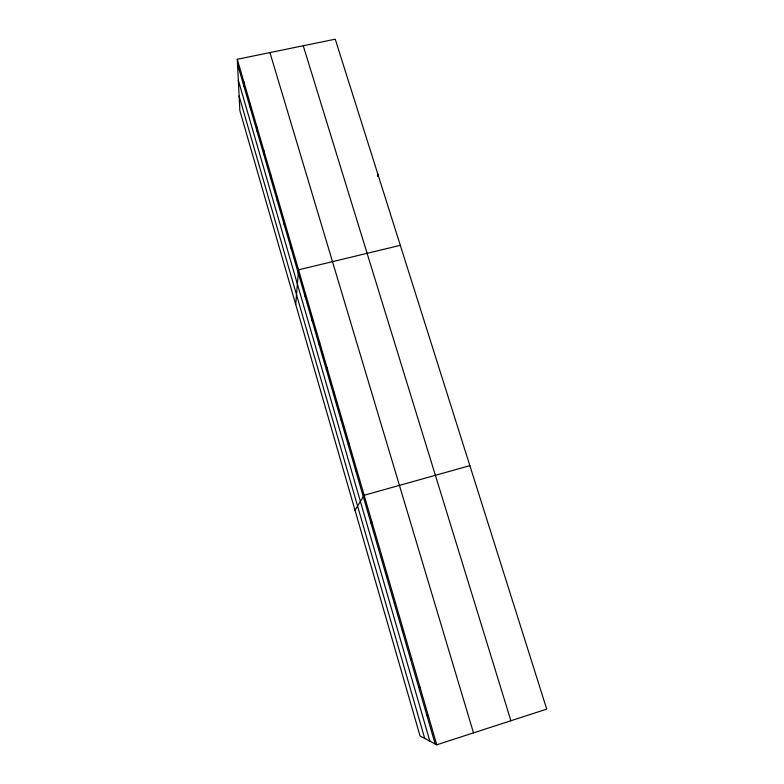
<?xml version="1.0" encoding="UTF-8"?>
<svg xmlns="http://www.w3.org/2000/svg" width="784" height="784" viewBox="0 0 784 784"><rect width="100%" height="100%" fill="white"/><g stroke="black" fill="none" stroke-linecap="round" stroke-linejoin="round"><path stroke-width="1.18" d="M270.539 177.694L270.568 173.725M277.36 201.155L277.448 197.352M284.259 224.871L284.396 221.255M291.227 248.851L291.432 245.412M295.725 304.486L298.537 269.833L400.32 245.323M305.192 296.862L305.515 293.794M312.179 320.901L312.561 318.02M319.245 345.195L319.686 342.51M326.379 369.754L326.899 367.275M377.476 176.371L377.937 174.411M333.602 394.587L334.18 392.304M340.903 419.685L341.55 417.617M348.282 445.067L348.998 443.205M355.74 470.723L356.524 469.087M355.025 510.296L364.139 495.263L469.871 465.647M370.91 522.918L371.841 521.723M378.633 549.457L379.632 548.496M386.434 576.289L387.521 575.574M394.323 603.435L395.489 602.965M436.766 744.8L546.732 709.118L335.248 39.2L237.268 59.28L239.845 110.554L420.048 735.951L436.766 744.8L237.268 59.28M402.31 630.895L403.554 630.669M410.385 658.668L411.708 658.707M418.558 686.774L419.959 687.068M426.819 715.204L428.319 715.763M303.251 45.756L510.894 720.751M269.941 52.587L473.497 732.883M237.503 64.072L435.179 743.967M238.316 80.262L429.867 741.145M239.11 96.05L424.732 738.43M243.785 81.683L243.971 86.318M250.37 104.331L250.508 108.8M257.034 127.214L257.113 131.526M263.767 150.342L263.796 154.487"/></g></svg>
